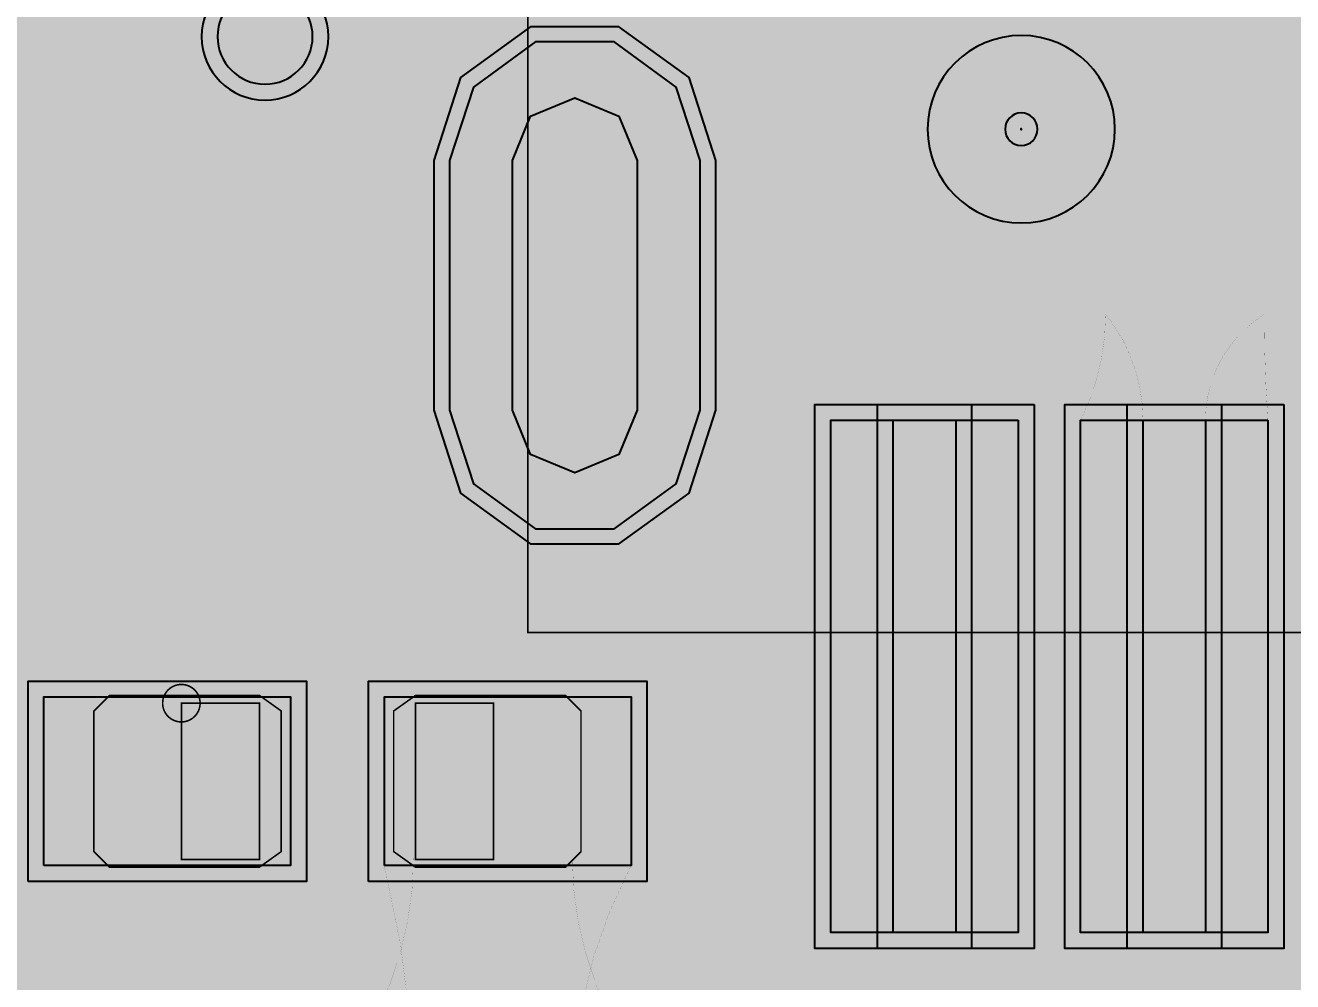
# Model space of a CAD drawing. Header units: millimetres. Extents: x -22.7 to 21.3, y -18 to 18.
# Drawn here: x -6.079 to -2.02, y 7.41 to 10.471 of the extents above; entities that cross this region are included whole.
import ezdxf

# ---------------------------------------------------------------- set-up
doc = ezdxf.new("R2010")
doc.units = ezdxf.units.MM
doc.header["$MEASUREMENT"] = 0
for name, color, linetype, true_color in [('Bottom-Layer', 7, 'Continuous', 0x0000ff), ('Bottom-Paste-Mask-Layer', 7, 'Continuous', 0x800000), ('Bottom-Silkscreen-Layer', 7, 'Continuous', 0x66cc33), ('Bottom-Solder-Mask-Layer', 7, 'Continuous', 0xaa00ff), ('Component-Marking-Layer', 7, 'Continuous', 0x66ffcc), ('Component-Shape-Layer', 7, 'Continuous', 0x00cccc), ('Custom2', 7, 'Continuous', 0x6969e9), ('Document-Layer', 7, 'Continuous', 0xffffff), ('GND', 7, 'Continuous', 0x999966), ('Hole-Layer', 7, 'Continuous', 0x222222), ('Multi-Layer', 7, 'Continuous', 0xc0c0c0), ('Pin-Soldering-Layer', 7, 'Continuous', 0xcc9999), ('POWER', 7, 'Continuous', 0x008000), ('Top-Layer', 7, 'Continuous', 0xff0000), ('Top-Paste-Mask-Layer', 7, 'Continuous', 0x808080), ('Top-Solder-Mask-Layer', 7, 'Continuous', 0x800080)]:
    doc.layers.add(name, color=color, linetype=linetype, true_color=true_color)

msp = doc.modelspace()

# ---------------------------------------------------------------- hatches: boundary and pattern name
at = {"layer": 'Bottom-Layer'}
for points in [[(-11.41, 14.7414), (-4.6696, 14.7414), (-4.8859, 14.5729), (-5.0281, 14.3385), (-5.0777, 14.0689), (-5.0777, 13.5689), (-5.0026, 13.24), (-4.7922, 12.9762), (-4.4882, 12.8298), (-4.1508, 12.8298), (-3.8468, 12.9762), (-3.6364, 13.24), (-3.5614, 13.5689), (-3.5614, 14.0689), (-3.6109, 14.3385), (-3.7531, 14.5729), (-3.9694, 14.7414), (3.9704, 14.7414), (3.7541, 14.5729), (3.6119, 14.3385), (3.5624, 14.0689), (3.5624, 13.5689), (3.6375, 13.24), (3.8478, 12.9762), (4.1518, 12.8298), (4.4892, 12.8298), (4.7932, 12.9762), (5.0036, 13.24), (5.0787, 13.5689), (5.0787, 14.0689), (5.0291, 14.3385), (4.8869, 14.5729), (4.6706, 14.7414), (11.4108, 14.7414), (12.8241, 13.53), (14.1094, 12.1838), (15.2542, 10.716), (16.2468, 9.1415), (17.0775, 7.4758), (17.7379, 5.7355), (18.2215, 3.9381), (18.5235, 2.1014), (18.6407, 0.2437), (18.5722, -1.6163), (18.3185, -3.4603), (17.8821, -5.2698), (17.2675, -7.0267), (16.4808, -8.7136), (15.5297, -10.3137), (14.4238, -11.8109), (13.1742, -13.1904), (11.7932, -14.4384), (10.2946, -15.5424), (-10.2937, -15.5424), (-11.7923, -14.4384), (-13.1733, -13.1904), (-14.423, -11.8109), (-15.5288, -10.3137), (-16.4799, -8.7136), (-17.2666, -7.0267), (-17.8812, -5.2698), (-18.3176, -3.4603), (-18.5713, -1.6163), (-18.6399, 0.2437), (-18.5226, 2.1014), (-18.2206, 3.9381), (-17.737, 5.7355), (-17.0766, 7.4758), (-16.2459, 9.1415), (-15.2533, 10.716), (-14.1086, 12.1838), (-12.8232, 13.53)], [(-16.2578, 1.0045), (-16.2578, 0.2645), (-16.2272, 0.1196), (-16.1406, -0.0005), (-16.2272, -0.1206), (-16.2578, -0.2655), (-16.2578, -1.0055), (-16.2272, -1.1504), (-16.1406, -1.2705), (-16.2272, -1.3906), (-16.2578, -1.5355), (-16.2578, -2.2755), (-16.2098, -2.4546), (-16.0788, -2.5857), (-15.8997, -2.6336), (-13.9706, -2.6336), (-13.9623, -2.6344), (-13.9543, -2.6366), (-12.4123, -4.1786), (-12.2714, -4.2728), (-12.1052, -4.3059), (-9.8466, -4.3059), (-9.7161, -4.4319), (-9.5406, -4.4779), (-9.0006, -4.4779), (-8.9338, -4.4716), (-8.8693, -4.453), (-8.7385, -4.5824), (-8.5606, -4.6297), (-7.5606, -4.6297), (-7.3813, -4.5815), (-7.2501, -4.4501), (-7.2113, -4.5316), (-7.1599, -4.6058), (-7.1599, -4.8262), (-7.27, -4.8262), (-7.4491, -4.8742), (-7.5802, -5.0053), (-7.6282, -5.1844), (-7.6282, -5.75), (-7.6198, -5.8268), (-7.5952, -5.9), (-7.6198, -5.9732), (-7.6282, -6.05), (-7.6282, -6.6157), (-7.5802, -6.7947), (-7.4491, -6.9258), (-7.27, -6.9738), (-6.73, -6.9738), (-6.6775, -6.9699), (-6.6262, -6.9584), (-6.6262, -7.1051), (-6.5844, -7.3151), (-6.4655, -7.4931), (-4.7817, -9.1769), (-4.6037, -9.2958), (-4.3938, -9.3376), (3.4802, -9.3376), (3.6902, -9.2958), (3.8682, -9.1769), (4.8273, -8.2177), (5.002, -8.1295), (5.1953, -8.0991), (5.2419, -8.0961), (5.2878, -8.087), (5.4149, -8.0577), (5.5437, -8.0375), (5.6733, -8.0585), (5.8011, -8.0891), (5.8487, -8.099), (5.8973, -8.1023), (6.4373, -8.1023), (6.6164, -8.0543), (6.7475, -7.9232), (6.7955, -7.7441), (6.7955, -7.1785), (6.7871, -7.1017), (6.7625, -7.0285), (6.7871, -6.9553), (6.7955, -6.8785), (6.7955, -6.3128), (6.7432, -6.1265), (6.6017, -5.9946), (6.6017, -2.9307), (6.7145, -2.6995), (6.7123, -2.4422), (6.5957, -2.2128), (9.7422, -2.2128), (9.7422, -2.2755), (9.7902, -2.4546), (9.9213, -2.5857), (10.1004, -2.6336), (12.3004, -2.6336), (12.4794, -2.5857), (12.6105, -2.4546), (12.6585, -2.2755), (12.6585, -2.0877), (12.8764, -2.1958), (13.1196, -2.2016), (13.3424, -2.104), (13.3424, -2.2755), (13.3904, -2.4546), (13.5215, -2.5857), (13.7006, -2.6336), (15.8789, -2.6336), (14.7174, -3.7951), (14.6662, -3.6203), (14.5356, -3.4933), (14.3594, -3.447), (14.3544, -3.447), (14.3461, -3.4463), (14.3381, -3.444), (13.8123, -2.9183), (13.6714, -2.8241), (13.5052, -2.7911), (11.1176, -2.7911), (10.9514, -2.8241), (10.8105, -2.9183), (10.3245, -3.4043), (10.3154, -3.4125), (10.3055, -3.4197), (9.9075, -3.4197), (9.7764, -3.4445), (9.6636, -3.5156), (9.3326, -3.5121), (9.0572, -3.6957), (8.9332, -4.0026), (9.0035, -4.326), (9.2439, -4.5535), (9.5707, -4.6061), (9.5547, -4.666), (9.5493, -4.7278), (9.5493, -5.2598), (9.5666, -5.3695), (9.6166, -5.4688), (9.5666, -5.568), (9.5493, -5.6777), (9.5493, -6.2097), (9.5494, -6.2166), (9.5496, -6.2234), (7.7494, -8.0236), (7.4489, -8.1045), (7.2377, -8.333), (7.1807, -8.6389), (7.2954, -8.9282), (7.5465, -9.112), (7.8569, -9.1337), (8.1312, -8.9868), (8.2851, -8.7163), (10.4336, -6.5679), (10.9795, -6.5679), (11.1586, -6.5199), (11.2897, -6.3888), (11.3376, -6.2097), (11.3376, -5.6777), (11.3204, -5.568), (11.2703, -5.4688), (11.3204, -5.3695), (11.3376, -5.2598), (11.3376, -4.7278), (11.3204, -4.618), (11.2703, -4.5188), (11.3204, -4.4196), (11.3376, -4.3098), (11.3376, -3.7778), (11.3326, -3.7179), (11.3176, -3.6597), (11.8676, -3.6597), (11.8526, -3.7179), (11.8475, -3.7778), (11.8475, -4.3098), (11.8648, -4.4196), (11.9148, -4.5188), (11.8648, -4.618), (11.8475, -4.7278), (11.8475, -5.2598), (11.8648, -5.3695), (11.9148, -5.4688), (11.8648, -5.568), (11.8475, -5.6777), (11.8475, -6.2097), (11.8955, -6.3888), (12.0266, -6.5199), (12.2057, -6.5679), (13.2777, -6.5679), (13.4568, -6.5199), (13.5878, -6.3888), (13.6358, -6.2097), (13.6358, -5.6777), (13.6268, -5.5976), (13.6, -5.5216), (13.6103, -5.5277), (13.6203, -5.5341), (13.7154, -5.5791), (13.8194, -5.5946), (14.3594, -5.5946), (14.5367, -5.5477), (14.6675, -5.4191), (14.7175, -5.2427), (14.7326, -5.1717), (14.7732, -5.1115), (16.9471, -2.9376), (17.0522, -2.7802), (17.0892, -2.5946), (17.0892, 0.9656), (17.0522, 1.1513), (16.9471, 1.3086), (16.3099, 1.9458), (16.2718, 2.0282), (16.2587, 2.1181), (16.2587, 2.2745), (16.2107, 2.4536), (16.0796, 2.5847), (15.9006, 2.6326), (15.4356, 2.6326), (15.4204, 2.6362), (15.4084, 2.6462), (15.3513, 2.8412), (15.2334, 3.0068), (14.7254, 3.5148), (14.5268, 3.6475), (14.2926, 3.6941), (11.6018, 3.6941), (11.5157, 3.7748), (11.4449, 3.8692), (11.4454, 3.8805), (11.4456, 3.8919), (11.4456, 4.8919), (11.4352, 4.9774), (11.4047, 5.0581), (11.4675, 5.0951), (11.5232, 5.1422), (12.906, 6.525), (13.0001, 6.6659), (13.0332, 6.8321), (13.0332, 11.4883), (13.0381, 11.4956), (13.1345, 11.7913), (13.0586, 12.093), (12.8337, 12.3079), (12.5289, 12.3701), (12.2378, 12.2604), (12.0498, 12.0126), (12.0226, 11.7028), (12.1645, 11.426), (12.1645, 7.012), (11.4456, 6.2931), (11.4456, 7.237), (11.3976, 7.4161), (11.2665, 7.5472), (11.0874, 7.5952), (10.888, 7.6218), (10.7025, 7.6999), (10.4966, 7.8215), (10.2613, 7.8639), (9.8044, 7.8639), (9.4922, 7.7874), (9.2506, 7.5752), (9.1344, 7.2755), (9.17, 6.9559), (9.1285, 6.9559), (8.9494, 6.908), (8.8183, 6.7769), (8.7703, 6.5978), (8.7703, 6.0321), (8.7785, 5.9562), (8.8025, 5.8837), (8.5783, 5.8837), (8.4753, 5.8713), (8.3782, 5.8349), (8.0991, 5.9768), (7.8557, 6.1737), (7.6331, 6.3963), (7.8052, 6.5273), (7.8705, 6.7335), (7.8705, 7.7335), (7.8226, 7.9126), (7.6915, 8.0437), (7.5124, 8.0917), (7.1238, 8.1631), (6.7861, 8.368), (6.7266, 8.4275), (6.4237, 8.6023), (6.074, 8.6023), (5.7711, 8.4275), (5.5962, 8.1246), (5.5962, 7.7748), (5.7711, 7.472), (5.9375, 7.3056), (6.1406, 7.0647), (6.3003, 6.793), (5.3707, 6.793), (5.3764, 6.8294), (5.3783, 6.8662), (5.3783, 7.8662), (5.3303, 8.0453), (5.1992, 8.1763), (5.0201, 8.2243), (4.2701, 8.2243), (4.0911, 8.1763), (3.96, 8.0453), (3.912, 7.8662), (3.8985, 7.71), (3.8585, 7.5585), (3.8586, 7.5628), (3.8586, 7.5671), (3.8586, 8.6377), (4.1625, 8.4974), (4.4972, 8.5016), (4.7975, 8.6496), (5.0048, 8.9124), (5.0787, 9.2389), (5.0787, 10.0389), (5.0142, 10.3448), (4.8318, 10.5987), (4.9515, 10.9593), (4.9217, 11.338), (4.7471, 11.6754), (4.4551, 11.9184), (4.0916, 12.0288), (3.7137, 11.9893), (3.3809, 11.806), (3.1455, 11.5078), (3.0446, 11.1415), (3.0939, 10.7648), (2.7697, 10.7858), (2.4749, 10.6492), (2.2814, 10.3882), (2.1316, 10.538), (1.933, 10.6707), (1.6987, 10.7173), (-1.8065, 10.7173), (-2.0407, 10.6707), (-2.2393, 10.538), (-2.3159, 10.4615), (-2.5174, 10.6818), (-2.7956, 10.7903), (-3.0931, 10.7648), (-3.0438, 11.1415), (-3.1447, 11.5078), (-3.3801, 11.806), (-3.7129, 11.9893), (-4.0908, 12.0288), (-4.4543, 11.9184), (-4.7464, 11.6754), (-4.921, 11.3379), (-4.9507, 10.9592), (-4.8309, 10.5986), (-5.0132, 10.3447), (-5.0777, 10.0389), (-5.0777, 9.2389), (-5.0133, 8.9332), (-4.8312, 8.6795), (-4.9295, 8.6795), (-5.0063, 8.6711), (-5.0796, 8.6465), (-5.1528, 8.6711), (-5.2296, 8.6795), (-6.0197, 8.6795), (-6.1338, 8.6608), (-6.236, 8.6068), (-6.3811, 8.6586), (-6.5342, 8.6762), (-6.7572, 8.6762), (-6.7814, 8.6786), (-6.8057, 8.6795), (-7.5958, 8.6795), (-7.6726, 8.6711), (-7.7459, 8.6465), (-7.8191, 8.6711), (-7.8959, 8.6795), (-8.686, 8.6795), (-8.8651, 8.6315), (-8.9962, 8.5004), (-9.0442, 8.3213), (-9.0442, 7.7813), (-8.9962, 7.6022), (-8.8651, 7.4712), (-8.686, 7.4232), (-7.9532, 7.4232), (-7.9986, 7.3747), (-8.0491, 7.3315), (-8.1165, 7.264), (-8.1638, 7.1812), (-8.9759, 7.1812), (-9.108, 7.3359), (-9.3031, 7.3936), (-9.8431, 7.3936), (-10.0266, 7.343), (-10.1583, 7.2055), (-10.1627, 7.3158), (-10.1887, 7.4232), (-9.4721, 7.4232), (-9.293, 7.4712), (-9.1619, 7.6022), (-9.1139, 7.7813), (-9.1139, 8.3213), (-9.1619, 8.5004), (-9.293, 8.6315), (-9.4721, 8.6795), (-10.2621, 8.6795), (-10.339, 8.6711), (-10.4122, 8.6465), (-10.4854, 8.6711), (-10.5622, 8.6795), (-11.3523, 8.6795), (-11.5468, 8.6221), (-11.6789, 8.4683), (-11.9013, 8.622), (-12.1662, 8.6762), (-13.2511, 8.6762), (-13.5097, 8.6247), (-13.7289, 8.4783), (-13.8108, 8.3963), (-14.8201, 8.3963), (-14.9992, 8.3484), (-15.1303, 8.2173), (-15.1782, 8.0382), (-15.1782, 6.8307), (-15.1303, 6.6516), (-14.9992, 6.5205), (-14.8201, 6.4725), (-14.2505, 6.4725), (-14.2126, 6.3222), (-14.1243, 6.1948), (-13.7782, 5.8486), (-13.6372, 5.7545), (-13.471, 5.7214), (-12.2213, 5.7214), (-12.2069, 5.6636), (-12.1854, 5.6081), (-12.1854, 5.5621), (-12.2651, 5.432), (-12.3069, 5.2853), (-12.4197, 5.2853), (-12.606, 5.233), (-12.7379, 5.0915), (-12.7611, 5.0915), (-12.8126, 5.2659), (-12.9432, 5.3926), (-13.1191, 5.4388), (-14.8201, 5.4388), (-14.9992, 5.3908), (-15.1303, 5.2597), (-15.1782, 5.0806), (-15.1782, 3.8731), (-15.1303, 3.694), (-14.9992, 3.5629), (-14.8201, 3.515), (-14.2639, 3.515), (-14.0079, 3.4812), (-13.7694, 3.3824), (-13.7694, 2.6326), (-15.8997, 2.6326), (-16.0788, 2.5847), (-16.2098, 2.4536), (-16.2578, 2.2745), (-16.2578, 1.5345), (-16.2272, 1.3896), (-16.1406, 1.2695), (-16.2272, 1.1494)], [(-4.7195, 10.0389), (-4.6431, 10.274), (-4.4431, 10.4193), (-4.1959, 10.4193), (-3.9959, 10.274), (-3.9195, 10.0389), (-3.9195, 9.2389), (-3.9959, 9.0038), (-4.1959, 8.8585), (-4.4431, 8.8585), (-4.6431, 9.0038), (-4.7195, 9.2389)], [(-3.4995, 9.5653), (-3.5306, 9.5639), (-3.5614, 9.5599), (-3.5614, 10.0389), (-3.5664, 10.1265), (-3.5816, 10.2129), (-3.561, 10.2232), (-3.5407, 10.2339), (-3.5262, 9.9721), (-3.4105, 9.7368), (-3.2121, 9.5653)], [(-2.8908, 10.1389, 1), (-2.8882, 10.1389, 1)], [(-3.0995, 9.2071), (-3.0995, 7.5671), (-3.4995, 7.5671), (-3.4995, 9.2071)], [(-2.8995, 9.2071), (-2.8995, 7.5671), (-3.2995, 7.5671), (-3.2995, 9.2071)], [(-2.2995, 9.2071), (-2.2995, 7.5671), (-2.6995, 7.5671), (-2.6995, 9.2071)], [(-2.0995, 9.2071), (-2.0995, 7.5671), (-2.4995, 7.5671), (-2.4995, 9.2071)], [(-6.0197, 7.7813), (-6.0197, 8.3213), (-5.2296, 8.3213), (-5.2296, 7.7813)], [(-4.9295, 7.7813), (-4.9295, 8.3213), (-4.1394, 8.3213), (-4.1394, 7.7813)], [(-6.3736, 5.4969), (-6.3736, 6.0969), (-6.3852, 6.1873), (-6.4193, 6.2718), (-6.3852, 6.3564), (-6.3736, 6.4468), (-6.3736, 7.0468), (-6.3871, 7.1441), (-6.4265, 7.234), (-6.4532, 7.28), (-6.4776, 7.3272), (-6.3045, 7.3651), (-6.1472, 7.4467), (-6.0845, 7.4291), (-6.0197, 7.4232), (-5.2973, 7.4232), (-5.343, 7.3532), (-5.396, 7.2886), (-5.4656, 7.1765), (-5.4899, 7.0468), (-5.4899, 6.4468), (-5.4783, 6.3564), (-5.4442, 6.2718), (-5.4783, 6.1873), (-5.4899, 6.0969), (-5.4899, 5.4969), (-5.4783, 5.4064), (-5.4442, 5.3219), (-5.4783, 5.2373), (-5.4899, 5.1469), (-5.4899, 4.5469), (-5.3963, 4.3054), (-5.1643, 4.1902), (-5.2971, 4.0575), (-5.3169, 4.0363), (-5.3353, 4.0138), (-5.627, 4.0138), (-5.806, 3.9659), (-5.9371, 3.8348), (-5.9851, 3.6557), (-5.9851, 3.2301), (-6.111, 3.356), (-6.1132, 3.364), (-6.114, 3.3723), (-6.114, 3.6557), (-6.162, 3.8348), (-6.2931, 3.9659), (-6.4721, 4.0138), (-7.0378, 4.0138), (-7.1137, 4.0057), (-7.1863, 3.9816), (-7.1863, 4.1888), (-6.7318, 4.1888), (-6.5527, 4.2367), (-6.4216, 4.3678), (-6.3736, 4.5469), (-6.3736, 5.1469), (-6.3852, 5.2373), (-6.4193, 5.3219), (-6.3852, 5.4064)]]:
    msp.add_hatch(color=256, dxfattribs=at).paths.add_polyline_path(points)
at = {"layer": 'Bottom-Paste-Mask-Layer'}
for points in [[(-4.7195, 10.0389), (-4.6431, 10.274), (-4.4431, 10.4193), (-4.1959, 10.4193), (-3.9959, 10.274), (-3.9195, 10.0389), (-3.9195, 9.2389), (-3.9959, 9.0038), (-4.1959, 8.8585), (-4.4431, 8.8585), (-4.6431, 9.0038), (-4.7195, 9.2389)], [(-2.8908, 10.1389, 1), (-2.8882, 10.1389, 1)], [(-3.0995, 9.2071), (-3.0995, 7.5671), (-3.4995, 7.5671), (-3.4995, 9.2071)], [(-2.8995, 9.2071), (-2.8995, 7.5671), (-3.2995, 7.5671), (-3.2995, 9.2071)], [(-2.2995, 9.2071), (-2.2995, 7.5671), (-2.6995, 7.5671), (-2.6995, 9.2071)], [(-2.0995, 9.2071), (-2.0995, 7.5671), (-2.4995, 7.5671), (-2.4995, 9.2071)], [(-5.2596, 7.8263), (-5.3296, 7.7763), (-5.8096, 7.7763), (-5.8596, 7.8263), (-5.8596, 8.2763), (-5.8096, 8.3263), (-5.3296, 8.3263), (-5.2596, 8.2763)], [(-5.2596, 7.8263), (-5.3296, 7.7763), (-5.8096, 7.7763), (-5.8596, 7.8263), (-5.8596, 8.2763), (-5.8096, 8.3263), (-5.3296, 8.3263), (-5.2596, 8.2763)], [(-4.2996, 7.8263), (-4.3496, 7.7763), (-4.8296, 7.7763), (-4.8996, 7.8263), (-4.8996, 8.2763), (-4.8296, 8.3263), (-4.3496, 8.3263), (-4.2996, 8.2763)], [(-4.2996, 7.8263), (-4.3496, 7.7763), (-4.8296, 7.7763), (-4.8996, 7.8263), (-4.8996, 8.2763), (-4.8296, 8.3263), (-4.3496, 8.3263), (-4.2996, 8.2763)]]:
    msp.add_hatch(color=256, dxfattribs=at).paths.add_polyline_path(points)
at = {"layer": 'Bottom-Solder-Mask-Layer'}
for points in [[(-4.7703, 10.0389), (-4.6842, 10.3039), (-4.4588, 10.4676), (-4.1802, 10.4676), (-3.9548, 10.3039), (-3.8687, 10.0389), (-3.8687, 9.2389), (-3.9548, 8.9739), (-4.1802, 8.8102), (-4.4588, 8.8102), (-4.6842, 8.9739), (-4.7703, 9.2389)], [(-2.9416, 10.1389, 1), (-2.8374, 10.1389, 1)], [(-3.0487, 9.2579), (-3.0487, 7.5163), (-3.5503, 7.5163), (-3.5503, 9.2579)], [(-2.8487, 9.2579), (-2.8487, 7.5163), (-3.3503, 7.5163), (-3.3503, 9.2579)], [(-2.2487, 9.2579), (-2.2487, 7.5163), (-2.7503, 7.5163), (-2.7503, 9.2579)], [(-2.0487, 9.2579), (-2.0487, 7.5163), (-2.5503, 7.5163), (-2.5503, 9.2579)], [(-6.0705, 7.7305), (-6.0705, 8.3721), (-5.1788, 8.3721), (-5.1788, 7.7305)], [(-4.9803, 7.7305), (-4.9803, 8.3721), (-4.0886, 8.3721), (-4.0886, 7.7305)]]:
    msp.add_hatch(color=256, dxfattribs=at).paths.add_polyline_path(points)
at = {"layer": 'Component-Marking-Layer'}
msp.add_hatch(color=256, dxfattribs=at).paths.add_polyline_path([(-5.6396, 8.3013, 1), (-5.5196, 8.3013, 1)])
msp.add_hatch(color=256, dxfattribs=at).paths.add_polyline_path([(-5.6396, 8.3013, 1), (-5.5196, 8.3013, 1)])
at = {"layer": 'Custom2'}
msp.add_hatch(color=256, dxfattribs=at).paths.add_polyline_path([(4.4704, 16.428), (4.4704, 8.528), (-4.4696, 8.528), (-4.4696, 16.428)])
msp.add_hatch(color=256, dxfattribs=at).paths.add_polyline_path([(4.4704, 16.428), (4.4704, 8.528), (-4.4696, 8.528), (-4.4696, 16.428)])
at = {"layer": 'GND'}
for points in [[(-11.41, 14.7414), (-4.6696, 14.7414), (-4.8859, 14.5729), (-5.0281, 14.3385), (-5.0777, 14.0689), (-5.0777, 13.5689), (-5.0026, 13.24), (-4.7922, 12.9762), (-4.4882, 12.8298), (-4.1508, 12.8298), (-3.8468, 12.9762), (-3.6364, 13.24), (-3.5614, 13.5689), (-3.5614, 14.0689), (-3.6109, 14.3385), (-3.7531, 14.5729), (-3.9694, 14.7414), (3.9704, 14.7414), (3.7541, 14.5729), (3.6119, 14.3385), (3.5624, 14.0689), (3.5624, 13.5689), (3.6375, 13.24), (3.8478, 12.9762), (4.1518, 12.8298), (4.4892, 12.8298), (4.7932, 12.9762), (5.0036, 13.24), (5.0787, 13.5689), (5.0787, 14.0689), (5.0291, 14.3385), (4.8869, 14.5729), (4.6706, 14.7414), (11.4108, 14.7414), (12.8241, 13.53), (14.1094, 12.1838), (15.2542, 10.716), (16.2468, 9.1415), (17.0775, 7.4758), (17.7379, 5.7355), (18.2215, 3.9381), (18.5235, 2.1014), (18.6407, 0.2437), (18.5722, -1.6163), (18.3185, -3.4603), (17.8821, -5.2698), (17.2675, -7.0267), (16.4808, -8.7136), (15.5297, -10.3137), (14.4238, -11.8109), (13.1742, -13.1904), (11.7932, -14.4384), (10.2946, -15.5424), (-10.2937, -15.5424), (-11.7923, -14.4384), (-13.1733, -13.1904), (-14.423, -11.8109), (-15.5288, -10.3137), (-16.4799, -8.7136), (-17.2666, -7.0267), (-17.8812, -5.2698), (-18.3176, -3.4603), (-18.5713, -1.6163), (-18.6399, 0.2437), (-18.5226, 2.1014), (-18.2206, 3.9381), (-17.737, 5.7355), (-17.0766, 7.4758), (-16.2459, 9.1415), (-15.2533, 10.716), (-14.1086, 12.1838), (-12.8232, 13.53)], [(-5.0777, 10.0389), (-5.0777, 9.2389), (-5.0026, 8.9099), (-4.7922, 8.6462), (-4.4882, 8.4998), (-4.1508, 8.4998), (-3.8468, 8.6462), (-3.6364, 8.9099), (-3.5614, 9.2389), (-3.5614, 10.0389), (-3.5664, 10.1265), (-3.5816, 10.2129), (-3.561, 10.2232), (-3.5407, 10.2339), (-3.5026, 9.8995), (-3.304, 9.6277), (-2.997, 9.4896), (-2.662, 9.5213), (-2.3864, 9.7146), (-2.2424, 10.0189), (-2.2677, 10.3545), (-2.4556, 10.6338), (-2.757, 10.7836), (-3.0931, 10.7648), (-3.0438, 11.1415), (-3.1447, 11.5078), (-3.3801, 11.806), (-3.7129, 11.9893), (-4.0908, 12.0288), (-4.4543, 11.9184), (-4.7464, 11.6754), (-4.921, 11.3379), (-4.9507, 10.9592), (-4.8309, 10.5986), (-5.0132, 10.3447)], [(-7.0955, 8.0005), (-7.0203, 7.7198), (-6.8149, 7.5144), (-6.5342, 7.4392), (-6.2535, 7.5144), (-6.0481, 7.7198), (-5.9729, 8.0005), (-6.0481, 8.2812), (-6.2535, 8.4867), (-6.5342, 8.5619), (-6.8149, 8.4867), (-7.0203, 8.2812)]]:
    msp.add_hatch(color=256, dxfattribs=at).paths.add_polyline_path(points)
at = {"layer": 'Hole-Layer'}
for points in [[(-3.1895, 10.1389, 1), (-2.5895, 10.1389, 1)], [(-4.1195, 9.2389), (-4.1781, 9.0975), (-4.3195, 9.0389), (-4.4609, 9.0975), (-4.5195, 9.2389), (-4.5195, 10.0389), (-4.4609, 10.1803), (-4.3195, 10.2389), (-4.1781, 10.1803), (-4.1195, 10.0389)]]:
    msp.add_hatch(color=256, dxfattribs=at).paths.add_polyline_path(points)
at = {"layer": 'Multi-Layer'}
for points in [[(-4.7195, 10.0389), (-4.6431, 10.274), (-4.4431, 10.4193), (-4.1959, 10.4193), (-3.9959, 10.274), (-3.9195, 10.0389), (-3.9195, 9.2389), (-3.9959, 9.0038), (-4.1959, 8.8585), (-4.4431, 8.8585), (-4.6431, 9.0038), (-4.7195, 9.2389)], [(-4.7195, 10.0389), (-4.6431, 10.274), (-4.4431, 10.4193), (-4.1959, 10.4193), (-3.9959, 10.274), (-3.9195, 10.0389), (-3.9195, 9.2389), (-3.9959, 9.0038), (-4.1959, 8.8585), (-4.4431, 8.8585), (-4.6431, 9.0038), (-4.7195, 9.2389)], [(-4.7195, 10.0389), (-4.6431, 10.274), (-4.4431, 10.4193), (-4.1959, 10.4193), (-3.9959, 10.274), (-3.9195, 10.0389), (-3.9195, 9.2389), (-3.9959, 9.0038), (-4.1959, 8.8585), (-4.4431, 8.8585), (-4.6431, 9.0038), (-4.7195, 9.2389)], [(-2.8908, 10.1389, 1), (-2.8882, 10.1389, 1)], [(-2.8908, 10.1389, 1), (-2.8882, 10.1389, 1)], [(-2.8908, 10.1389, 1), (-2.8882, 10.1389, 1)]]:
    msp.add_hatch(color=256, dxfattribs=at).paths.add_polyline_path(points)
at = {"layer": 'Pin-Soldering-Layer'}
for points in [[(-5.5796, 8.3013), (-5.3296, 8.3013), (-5.3296, 7.8013), (-5.5796, 7.8013)], [(-5.5796, 8.3013), (-5.3296, 8.3013), (-5.3296, 7.8013), (-5.5796, 7.8013)], [(-4.5796, 8.3013), (-4.5796, 7.8013), (-4.8296, 7.8013), (-4.8296, 8.3013)], [(-4.5796, 8.3013), (-4.5796, 7.8013), (-4.8296, 7.8013), (-4.8296, 8.3013)]]:
    msp.add_hatch(color=256, dxfattribs=at).paths.add_polyline_path(points)
at = {"layer": 'POWER'}
for points in [[(-11.41, 14.7414), (-4.6696, 14.7414), (-4.8859, 14.5729), (-5.0281, 14.3385), (-5.0777, 14.0689), (-5.0777, 13.5689), (-5.0026, 13.24), (-4.7922, 12.9762), (-4.4882, 12.8298), (-4.1508, 12.8298), (-3.8468, 12.9762), (-3.6364, 13.24), (-3.5614, 13.5689), (-3.5614, 14.0689), (-3.6109, 14.3385), (-3.7531, 14.5729), (-3.9694, 14.7414), (3.9704, 14.7414), (3.7541, 14.5729), (3.6119, 14.3385), (3.5624, 14.0689), (3.5624, 13.5689), (3.6375, 13.24), (3.8478, 12.9762), (4.1518, 12.8298), (4.4892, 12.8298), (4.7932, 12.9762), (5.0036, 13.24), (5.0787, 13.5689), (5.0787, 14.0689), (5.0291, 14.3385), (4.8869, 14.5729), (4.6706, 14.7414), (11.4108, 14.7414), (12.8241, 13.53), (14.1094, 12.1838), (15.2542, 10.716), (16.2468, 9.1415), (17.0775, 7.4758), (17.7379, 5.7355), (18.2215, 3.9381), (18.5235, 2.1014), (18.6407, 0.2437), (18.5722, -1.6163), (18.3185, -3.4603), (17.8821, -5.2698), (17.2675, -7.0267), (16.4808, -8.7136), (15.5297, -10.3137), (14.4238, -11.8109), (13.1742, -13.1904), (11.7932, -14.4384), (10.2946, -15.5424), (-10.2937, -15.5424), (-11.7923, -14.4384), (-13.1733, -13.1904), (-14.423, -11.8109), (-15.5288, -10.3137), (-16.4799, -8.7136), (-17.2666, -7.0267), (-17.8812, -5.2698), (-18.3176, -3.4603), (-18.5713, -1.6163), (-18.6399, 0.2437), (-18.5226, 2.1014), (-18.2206, 3.9381), (-17.737, 5.7355), (-17.0766, 7.4758), (-16.2459, 9.1415), (-15.2533, 10.716), (-14.1086, 12.1838), (-12.8232, 13.53)], [(6.6758, 8.4783), (6.4566, 8.6247), (6.1981, 8.6762), (4.8286, 8.6762), (5.0133, 8.931), (5.0787, 9.2389), (5.0787, 10.0389), (5.0142, 10.3448), (4.8318, 10.5987), (4.9515, 10.9593), (4.9217, 11.338), (4.7471, 11.6754), (4.4551, 11.9184), (4.0916, 12.0288), (3.7137, 11.9893), (3.3809, 11.806), (3.1455, 11.5078), (3.0446, 11.1415), (3.0939, 10.7648), (2.7578, 10.7835), (2.4565, 10.6336), (2.2686, 10.3544), (2.2434, 10.0188), (2.3874, 9.7146), (2.663, 9.5213), (2.9981, 9.4896), (3.305, 9.6277), (3.5035, 9.8994), (3.5418, 10.2338), (3.5621, 10.2231), (3.5826, 10.2128), (3.5674, 10.1264), (3.5624, 10.0389), (3.5624, 9.2389), (3.6277, 8.931), (3.8125, 8.6762), (-3.8115, 8.6762), (-3.6267, 8.931), (-3.5614, 9.2389), (-3.5614, 10.0389), (-3.5664, 10.1265), (-3.5816, 10.2129), (-3.561, 10.2232), (-3.5407, 10.2339), (-3.5026, 9.8995), (-3.304, 9.6277), (-2.997, 9.4896), (-2.662, 9.5213), (-2.3864, 9.7146), (-2.2424, 10.0189), (-2.2677, 10.3545), (-2.4556, 10.6338), (-2.757, 10.7836), (-3.0931, 10.7648), (-3.0438, 11.1415), (-3.1447, 11.5078), (-3.3801, 11.806), (-3.7129, 11.9893), (-4.0908, 12.0288), (-4.4543, 11.9184), (-4.7464, 11.6754), (-4.921, 11.3379), (-4.9507, 10.9592), (-4.8309, 10.5986), (-5.0132, 10.3447), (-5.0777, 10.0389), (-5.0777, 9.2389), (-5.0123, 8.931), (-4.8276, 8.6762), (-12.1662, 8.6762), (-12.4846, 8.5964), (-12.7279, 8.376), (-12.8386, 8.0669), (-12.7905, 7.7422), (-12.5951, 7.4784), (-12.2984, 7.3379), (-12.2915, 7.0613), (-12.1534, 6.8216), (-11.9175, 6.677), (-11.6412, 6.6626), (-11.3916, 6.782), (-11.2293, 7.0061), (-11.0651, 6.797), (-10.823, 6.687), (-10.5575, 6.7007), (-10.3281, 6.8351), (-10.1862, 7.06), (-10.1637, 7.3249), (-3.9406, 7.3249), (-4.1952, 7.1552), (-4.3359, 6.8834), (-4.3275, 6.5776), (-4.172, 6.314), (-3.9744, 6.1163), (-3.7758, 5.9836), (-3.5416, 5.9371), (4.5543, 5.9371), (4.8068, 5.6845), (5.0813, 5.5261), (5.3981, 5.5261), (5.6725, 5.6845), (5.831, 5.959), (5.831, 6.2758), (5.6725, 6.5502), (5.2407, 6.982), (5.0422, 7.1147), (4.8079, 7.1613), (0.796, 7.1613), (0.8042, 7.2429), (0.8003, 7.3249), (5.9182, 7.3249), (6.5326, 6.7105), (6.7518, 6.564), (7.0104, 6.5126), (9.8044, 6.5126), (10.1422, 6.6031), (10.3895, 6.8504), (10.4801, 7.1882), (10.3895, 7.526), (10.1422, 7.7733), (9.8044, 7.8639), (7.2902, 7.8639)]]:
    msp.add_hatch(color=256, dxfattribs=at).paths.add_polyline_path(points)
at = {"layer": 'Top-Layer'}
for points in [[(-11.41, 14.7414), (-4.6696, 14.7414), (-4.8859, 14.5729), (-5.0281, 14.3385), (-5.0777, 14.0689), (-5.0777, 13.5689), (-5.0026, 13.24), (-4.7922, 12.9762), (-4.4882, 12.8298), (-4.1508, 12.8298), (-3.8468, 12.9762), (-3.6364, 13.24), (-3.5614, 13.5689), (-3.5614, 14.0689), (-3.6109, 14.3385), (-3.7531, 14.5729), (-3.9694, 14.7414), (3.9704, 14.7414), (3.7541, 14.5729), (3.6119, 14.3385), (3.5624, 14.0689), (3.5624, 13.5689), (3.6375, 13.24), (3.8478, 12.9762), (4.1518, 12.8298), (4.4892, 12.8298), (4.7932, 12.9762), (5.0036, 13.24), (5.0787, 13.5689), (5.0787, 14.0689), (5.0291, 14.3385), (4.8869, 14.5729), (4.6706, 14.7414), (11.4108, 14.7414), (12.8241, 13.53), (14.1094, 12.1838), (15.2542, 10.716), (16.2468, 9.1415), (17.0775, 7.4758), (17.7379, 5.7355), (18.2215, 3.9381), (18.5235, 2.1014), (18.6407, 0.2437), (18.5722, -1.6163), (18.3185, -3.4603), (17.8821, -5.2698), (17.2675, -7.0267), (16.4808, -8.7136), (15.5297, -10.3137), (14.4238, -11.8109), (13.1742, -13.1904), (11.7932, -14.4384), (10.2946, -15.5424), (-10.2937, -15.5424), (-11.7923, -14.4384), (-13.1733, -13.1904), (-14.423, -11.8109), (-15.5288, -10.3137), (-16.4799, -8.7136), (-17.2666, -7.0267), (-17.8812, -5.2698), (-18.3176, -3.4603), (-18.5713, -1.6163), (-18.6399, 0.2437), (-18.5226, 2.1014), (-18.2206, 3.9381), (-17.737, 5.7355), (-17.0766, 7.4758), (-16.2459, 9.1415), (-15.2533, 10.716), (-14.1086, 12.1838), (-12.8232, 13.53)], [(-5.0777, 10.0389), (-5.0777, 9.2389), (-5.0026, 8.9099), (-4.7922, 8.6462), (-4.4882, 8.4998), (-4.1508, 8.4998), (-3.8468, 8.6462), (-3.6364, 8.9099), (-3.5614, 9.2389), (-3.5614, 10.0389), (-3.5664, 10.1265), (-3.5816, 10.2129), (-3.561, 10.2232), (-3.5407, 10.2339), (-3.5026, 9.8995), (-3.304, 9.6277), (-2.997, 9.4896), (-2.662, 9.5213), (-2.3864, 9.7146), (-2.2424, 10.0189), (-2.2677, 10.3545), (-2.4556, 10.6338), (-2.757, 10.7836), (-3.0931, 10.7648), (-3.0438, 11.1415), (-3.1447, 11.5078), (-3.3801, 11.806), (-3.7129, 11.9893), (-4.0908, 12.0288), (-4.4543, 11.9184), (-4.7464, 11.6754), (-4.921, 11.3379), (-4.9507, 10.9592), (-4.8309, 10.5986), (-5.0132, 10.3447)], [(-4.7195, 10.0389), (-4.6431, 10.274), (-4.4431, 10.4193), (-4.1959, 10.4193), (-3.9959, 10.274), (-3.9195, 10.0389), (-3.9195, 9.2389), (-3.9959, 9.0038), (-4.1959, 8.8585), (-4.4431, 8.8585), (-4.6431, 9.0038), (-4.7195, 9.2389)], [(-2.8908, 10.1389, 1), (-2.8882, 10.1389, 1)], [(-7.0955, 8.0005), (-7.0203, 7.7198), (-6.8149, 7.5144), (-6.5342, 7.4392), (-6.2535, 7.5144), (-6.0481, 7.7198), (-5.9729, 8.0005), (-6.0481, 8.2812), (-6.2535, 8.4867), (-6.5342, 8.5619), (-6.8149, 8.4867), (-7.0203, 8.2812)]]:
    msp.add_hatch(color=256, dxfattribs=at).paths.add_polyline_path(points)
at = {"layer": 'Top-Paste-Mask-Layer'}
for points in [[(-4.7195, 10.0389), (-4.6431, 10.274), (-4.4431, 10.4193), (-4.1959, 10.4193), (-3.9959, 10.274), (-3.9195, 10.0389), (-3.9195, 9.2389), (-3.9959, 9.0038), (-4.1959, 8.8585), (-4.4431, 8.8585), (-4.6431, 9.0038), (-4.7195, 9.2389)], [(-2.8908, 10.1389, 1), (-2.8882, 10.1389, 1)]]:
    msp.add_hatch(color=256, dxfattribs=at).paths.add_polyline_path(points)
at = {"layer": 'Top-Solder-Mask-Layer'}
for points in [[(-4.7703, 10.0389), (-4.6842, 10.3039), (-4.4588, 10.4676), (-4.1802, 10.4676), (-3.9548, 10.3039), (-3.8687, 10.0389), (-3.8687, 9.2389), (-3.9548, 8.9739), (-4.1802, 8.8102), (-4.4588, 8.8102), (-4.6842, 8.9739), (-4.7703, 9.2389)], [(-2.9416, 10.1389, 1), (-2.8374, 10.1389, 1)]]:
    msp.add_hatch(color=256, dxfattribs=at).paths.add_polyline_path(points)

# ---------------------------------------------------------------- linework, layer by layer
at = {"layer": 'Bottom-Layer'}
for points, const_width in [([(-2.2393, 10.538), (-2.3159, 10.4615), (-2.5174, 10.6818)], 0.0508), ([(-4.8309, 10.5986), (-5.0132, 10.3447), (-5.0777, 10.0389), (-5.0777, 9.2389), (-5.0133, 8.9332), (-4.8312, 8.6795), (-4.9295, 8.6795), (-5.0063, 8.6711), (-5.0796, 8.6465), (-5.1528, 8.6711), (-5.2296, 8.6795), (-6.0197, 8.6795), (-6.1338, 8.6608)], 0.0508), ([(-1.8065, 10.1052), (-2.3653, 9.5464)], 0.508), ([(1.6987, 10.1052), (-1.8065, 10.1052)], 0.508), ([(-2.3653, 9.5464), (-2.3653, 8.515)], 0.508), ([(-4.3195, 9.6389), (-4.9761, 9.6389)], 0.0508), ([(-4.3195, 9.6389), (-3.663, 9.6389)], 0.0508), ([(-3.2995, 8.3871), (-3.2995, 9.4637)], 0.0508), ([(-5.6247, 8.0513), (-5.6247, 8.5779)], 0.0508), ([(-4.5818, 8.004), (-4.5345, 8.0513)], 0.508), ([(-4.5818, 6.7468), (-4.5818, 8.004)], 0.508), ([(-5.6247, 8.0513), (-5.6247, 7.5248)], 0.0508), ([(-6.1472, 7.4467), (-6.0845, 7.4291), (-6.0197, 7.4232), (-5.2973, 7.4232), (-5.343, 7.3532), (-5.396, 7.2886), (-5.4656, 7.1765), (-5.4899, 7.0468), (-5.4899, 6.4468), (-5.4783, 6.3564), (-5.4442, 6.2718), (-5.4783, 6.1873), (-5.4899, 6.0969), (-5.4899, 5.4969), (-5.4783, 5.4064), (-5.4442, 5.3219), (-5.4783, 5.2373), (-5.4899, 5.1469), (-5.4899, 4.5469), (-5.3963, 4.3054), (-5.1643, 4.1902)], 0.0508)]:
    msp.add_lwpolyline(points, dxfattribs=dict(at, const_width=const_width))
for points in [[(-4.7195, 10.0389), (-4.6431, 10.274), (-4.4431, 10.4193), (-4.1959, 10.4193), (-3.9959, 10.274), (-3.9195, 10.0389), (-3.9195, 9.2389), (-3.9959, 9.0038), (-4.1959, 8.8585), (-4.4431, 8.8585), (-4.6431, 9.0038), (-4.7195, 9.2389)], [(-3.0995, 9.2071), (-3.0995, 7.5671), (-3.4995, 7.5671), (-3.4995, 9.2071)], [(-2.8995, 9.2071), (-2.8995, 7.5671), (-3.2995, 7.5671), (-3.2995, 9.2071)], [(-2.2995, 9.2071), (-2.2995, 7.5671), (-2.6995, 7.5671), (-2.6995, 9.2071)], [(-2.0995, 9.2071), (-2.0995, 7.5671), (-2.4995, 7.5671), (-2.4995, 9.2071)], [(-6.0197, 7.7813), (-6.0197, 8.3213), (-5.2296, 8.3213), (-5.2296, 7.7813)], [(-4.9295, 7.7813), (-4.9295, 8.3213), (-4.1394, 8.3213), (-4.1394, 7.7813)]]:
    msp.add_lwpolyline(points, close=True, dxfattribs=at)
at = {"layer": 'Bottom-Layer', "const_width": 0.0508}
msp.add_lwpolyline([(-3.4995, 9.5653), (-3.5306, 9.5639), (-3.5614, 9.5599), (-3.5614, 10.0389), (-3.5664, 10.1265), (-3.5816, 10.2129), (-3.561, 10.2232), (-3.5407, 10.2339), (-3.5262, 9.9721), (-3.4105, 9.7368), (-3.2121, 9.5653)], close=True, dxfattribs=at)
at = {"layer": 'Bottom-Layer'}
msp.add_lwpolyline([(-2.8908, 10.1389, 1), (-2.8882, 10.1389, 1)], format="xyb", close=True, dxfattribs=at)
at = {"layer": 'Bottom-Layer', "const_width": 0.000254}
for points in [[(-2.6193, 9.5464), (-2.1113, 9.5464, 0.259), (-2.2995, 9.2071), (-2.6995, 9.2071, 0.117)], [(-2.6193, 9.5464), (-2.1113, 9.5464, 0.017), (-2.0995, 9.2071), (-2.4995, 9.2071, 0.171)], [(-4.8358, 7.8088), (-4.3278, 7.8088, 0.187), (-4.0318, 7.0468), (-5.1318, 7.0468, 0.187)], [(-4.3278, 7.0193), (-4.8358, 7.0193, 0.061), (-4.9295, 7.7813), (-4.1394, 7.7813, 0.122)]]:
    msp.add_lwpolyline(points, format="xyb", close=True, dxfattribs=at)
at = {"layer": 'Bottom-Paste-Mask-Layer'}
for points in [[(-4.7195, 10.0389), (-4.6431, 10.274), (-4.4431, 10.4193), (-4.1959, 10.4193), (-3.9959, 10.274), (-3.9195, 10.0389), (-3.9195, 9.2389), (-3.9959, 9.0038), (-4.1959, 8.8585), (-4.4431, 8.8585), (-4.6431, 9.0038), (-4.7195, 9.2389)], [(-3.0995, 9.2071), (-3.0995, 7.5671), (-3.4995, 7.5671), (-3.4995, 9.2071)], [(-2.8995, 9.2071), (-2.8995, 7.5671), (-3.2995, 7.5671), (-3.2995, 9.2071)], [(-2.2995, 9.2071), (-2.2995, 7.5671), (-2.6995, 7.5671), (-2.6995, 9.2071)], [(-2.0995, 9.2071), (-2.0995, 7.5671), (-2.4995, 7.5671), (-2.4995, 9.2071)]]:
    msp.add_lwpolyline(points, close=True, dxfattribs=at)
msp.add_lwpolyline([(-2.8908, 10.1389, 1), (-2.8882, 10.1389, 1)], format="xyb", close=True, dxfattribs=at)
at = {"layer": 'Bottom-Paste-Mask-Layer', "const_width": 0.00508}
for points in [[(-5.2596, 7.8263), (-5.3296, 7.7763), (-5.8096, 7.7763), (-5.8596, 7.8263), (-5.8596, 8.2763), (-5.8096, 8.3263), (-5.3296, 8.3263), (-5.2596, 8.2763)], [(-5.2596, 7.8263), (-5.3296, 7.7763), (-5.8096, 7.7763), (-5.8596, 7.8263), (-5.8596, 8.2763), (-5.8096, 8.3263), (-5.3296, 8.3263), (-5.2596, 8.2763)], [(-4.2996, 7.8263), (-4.3496, 7.7763), (-4.8296, 7.7763), (-4.8996, 7.8263), (-4.8996, 8.2763), (-4.8296, 8.3263), (-4.3496, 8.3263), (-4.2996, 8.2763)], [(-4.2996, 7.8263), (-4.3496, 7.7763), (-4.8296, 7.7763), (-4.8996, 7.8263), (-4.8996, 8.2763), (-4.8296, 8.3263), (-4.3496, 8.3263), (-4.2996, 8.2763)]]:
    msp.add_lwpolyline(points, close=True, dxfattribs=at)
at = {"layer": 'Bottom-Silkscreen-Layer'}
for points, const_width in [([(-4.4695, 16.4189), (-4.4695, 9.0689)], 0.2), ([(-4.4695, 16.4189), (-4.4695, 9.0689)], 0.2), ([(4.4705, 9.0689), (-4.4695, 9.0689)], 0.2), ([(4.4705, 9.0689), (-4.4695, 9.0689)], 0.2), ([(-5.3058, 8.5499), (-6.0959, 8.5499)], 0.1524), ([(-5.3058, 8.5499), (-6.0959, 8.5499)], 0.1524), ([(-4.8534, 8.5499), (-4.0633, 8.5499)], 0.1524), ([(-4.8534, 8.5499), (-4.0633, 8.5499)], 0.1524), ([(-3.9109, 8.3975), (-3.9109, 7.7051)], 0.1524), ([(-3.9109, 8.3975), (-3.9109, 7.7051)], 0.1524), ([(-6.0959, 7.5527), (-5.3058, 7.5527)], 0.1524), ([(-6.0959, 7.5527), (-5.3058, 7.5527)], 0.1524), ([(-4.0633, 7.5527), (-4.8534, 7.5527)], 0.1524), ([(-4.0633, 7.5527), (-4.8534, 7.5527)], 0.1524), ([(-5.0318, 7.3468), (-6.8318, 7.3468)], 0.254), ([(-5.0318, 7.3468), (-6.8318, 7.3468)], 0.254)]:
    msp.add_lwpolyline(points, dxfattribs=dict(at, const_width=const_width))
at = {"layer": 'Bottom-Silkscreen-Layer', "const_width": 0.1524}
for points in [[(-6.0959, 8.5499, 0.414), (-6.2483, 8.3975)], [(-6.0959, 8.5499, 0.414), (-6.2483, 8.3975)], [(-4.0633, 8.5499, -0.414), (-3.9109, 8.3975)], [(-4.0633, 8.5499, -0.414), (-3.9109, 8.3975)], [(-6.2483, 7.7051, 0.414), (-6.0959, 7.5527)], [(-6.2483, 7.7051, 0.414), (-6.0959, 7.5527)], [(-3.9109, 7.7051, -0.414), (-4.0633, 7.5527)], [(-3.9109, 7.7051, -0.414), (-4.0633, 7.5527)]]:
    msp.add_lwpolyline(points, format="xyb", dxfattribs=at)
at = {"layer": 'Bottom-Solder-Mask-Layer'}
for points in [[(-4.7703, 10.0389), (-4.6842, 10.3039), (-4.4588, 10.4676), (-4.1802, 10.4676), (-3.9548, 10.3039), (-3.8687, 10.0389), (-3.8687, 9.2389), (-3.9548, 8.9739), (-4.1802, 8.8102), (-4.4588, 8.8102), (-4.6842, 8.9739), (-4.7703, 9.2389)], [(-3.0487, 9.2579), (-3.0487, 7.5163), (-3.5503, 7.5163), (-3.5503, 9.2579)], [(-2.8487, 9.2579), (-2.8487, 7.5163), (-3.3503, 7.5163), (-3.3503, 9.2579)], [(-2.2487, 9.2579), (-2.2487, 7.5163), (-2.7503, 7.5163), (-2.7503, 9.2579)], [(-2.0487, 9.2579), (-2.0487, 7.5163), (-2.5503, 7.5163), (-2.5503, 9.2579)], [(-6.0705, 7.7305), (-6.0705, 8.3721), (-5.1788, 8.3721), (-5.1788, 7.7305)], [(-4.9803, 7.7305), (-4.9803, 8.3721), (-4.0886, 8.3721), (-4.0886, 7.7305)]]:
    msp.add_lwpolyline(points, close=True, dxfattribs=at)
msp.add_lwpolyline([(-2.9416, 10.1389, 1), (-2.8374, 10.1389, 1)], format="xyb", close=True, dxfattribs=at)
at = {"layer": 'Component-Marking-Layer', "const_width": 0.00508}
msp.add_lwpolyline([(-5.6396, 8.3013, 1), (-5.5196, 8.3013, 1)], format="xyb", close=True, dxfattribs=at)
msp.add_lwpolyline([(-5.6396, 8.3013, 1), (-5.5196, 8.3013, 1)], format="xyb", close=True, dxfattribs=at)
at = {"layer": 'Component-Shape-Layer', "const_width": 0.0508}
msp.add_lwpolyline([(-5.5796, 8.3013), (-4.5796, 8.3013), (-4.5796, 7.8013), (-5.5796, 7.8013)], close=True, dxfattribs=at)
msp.add_lwpolyline([(-5.5796, 8.3013), (-4.5796, 8.3013), (-4.5796, 7.8013), (-5.5796, 7.8013)], close=True, dxfattribs=at)
at = {"layer": 'Custom2', "const_width": 0.00508}
msp.add_lwpolyline([(4.4704, 16.428), (4.4704, 8.528), (-4.4696, 8.528), (-4.4696, 16.428)], close=True, dxfattribs=at)
msp.add_lwpolyline([(4.4704, 16.428), (4.4704, 8.528), (-4.4696, 8.528), (-4.4696, 16.428)], close=True, dxfattribs=at)
at = {"layer": 'Document-Layer', "const_width": 0.1}
for points in [[(-11.4147, 13.9169, -362.631), (-11.5675, 13.7902)], [(-3.1396, 9.3814, 1), (-2.6396, 9.3814), (-2.6396, 9.3814, 1), (-3.1396, 9.3814)]]:
    msp.add_lwpolyline(points, format="xyb", dxfattribs=at)
at = {"layer": 'GND', "const_width": 0.0508}
for points in [[(-4.8309, 10.5986), (-5.0132, 10.3447), (-5.0777, 10.0389), (-5.0777, 9.2389), (-5.0026, 8.9099), (-4.7922, 8.6462), (-4.4882, 8.4998), (-4.1508, 8.4998), (-3.8468, 8.6462), (-3.6364, 8.9099), (-3.5614, 9.2389), (-3.5614, 10.0389), (-3.5664, 10.1265), (-3.5816, 10.2129), (-3.561, 10.2232), (-3.5407, 10.2339), (-3.5026, 9.8995), (-3.304, 9.6277), (-2.997, 9.4896), (-2.662, 9.5213), (-2.3864, 9.7146), (-2.2424, 10.0189), (-2.2677, 10.3545), (-2.4556, 10.6338)], [(-4.3195, 9.6389), (-4.9761, 9.6389)], [(-4.3195, 9.6389), (-3.663, 9.6389)], [(-4.3195, 9.6389), (-4.3195, 8.5824)]]:
    msp.add_lwpolyline(points, dxfattribs=at)
msp.add_lwpolyline([(-7.0955, 8.0005), (-7.0203, 7.7198), (-6.8149, 7.5144), (-6.5342, 7.4392), (-6.2535, 7.5144), (-6.0481, 7.7198), (-5.9729, 8.0005), (-6.0481, 8.2812), (-6.2535, 8.4867), (-6.5342, 8.5619), (-6.8149, 8.4867), (-7.0203, 8.2812)], close=True, dxfattribs=at)
at = {"layer": 'Hole-Layer'}
for points in [[(-5.4641, 10.4354, 1), (-5.1593, 10.4354, 1)], [(-3.1895, 10.1389, 1), (-2.5895, 10.1389, 1)]]:
    msp.add_lwpolyline(points, format="xyb", close=True, dxfattribs=at)
msp.add_lwpolyline([(-4.1195, 9.2389), (-4.1781, 9.0975), (-4.3195, 9.0389), (-4.4609, 9.0975), (-4.5195, 9.2389), (-4.5195, 10.0389), (-4.4609, 10.1803), (-4.3195, 10.2389), (-4.1781, 10.1803), (-4.1195, 10.0389)], close=True, dxfattribs=at)
at = {"layer": 'Multi-Layer', "const_width": 0.0254}
msp.add_lwpolyline([(-4.5996, 11.0751, 1), (-3.3996, 11.0751), (-3.3996, 11.0751, 1), (-4.5996, 11.0751)], format="xyb", dxfattribs=at)
msp.add_lwpolyline([(-4.5996, 11.0751, 1), (-3.3996, 11.0751), (-3.3996, 11.0751, 1), (-4.5996, 11.0751)], format="xyb", dxfattribs=at)
at = {"layer": 'Multi-Layer'}
for points in [[(-5.5149, 10.4354, 1), (-5.1085, 10.4354, 1)], [(-2.8908, 10.1389, 1), (-2.8882, 10.1389, 1)], [(-2.8908, 10.1389, 1), (-2.8882, 10.1389, 1)], [(-2.8908, 10.1389, 1), (-2.8882, 10.1389, 1)]]:
    msp.add_lwpolyline(points, format="xyb", close=True, dxfattribs=at)
msp.add_lwpolyline([(-4.7195, 10.0389), (-4.6431, 10.274), (-4.4431, 10.4193), (-4.1959, 10.4193), (-3.9959, 10.274), (-3.9195, 10.0389), (-3.9195, 9.2389), (-3.9959, 9.0038), (-4.1959, 8.8585), (-4.4431, 8.8585), (-4.6431, 9.0038), (-4.7195, 9.2389)], close=True, dxfattribs=at)
msp.add_lwpolyline([(-4.7195, 10.0389), (-4.6431, 10.274), (-4.4431, 10.4193), (-4.1959, 10.4193), (-3.9959, 10.274), (-3.9195, 10.0389), (-3.9195, 9.2389), (-3.9959, 9.0038), (-4.1959, 8.8585), (-4.4431, 8.8585), (-4.6431, 9.0038), (-4.7195, 9.2389)], close=True, dxfattribs=at)
msp.add_lwpolyline([(-4.7195, 10.0389), (-4.6431, 10.274), (-4.4431, 10.4193), (-4.1959, 10.4193), (-3.9959, 10.274), (-3.9195, 10.0389), (-3.9195, 9.2389), (-3.9959, 9.0038), (-4.1959, 8.8585), (-4.4431, 8.8585), (-4.6431, 9.0038), (-4.7195, 9.2389)], close=True, dxfattribs=at)
at = {"layer": 'Pin-Soldering-Layer', "const_width": 0.00508}
for points in [[(-5.5796, 8.3013), (-5.3296, 8.3013), (-5.3296, 7.8013), (-5.5796, 7.8013)], [(-5.5796, 8.3013), (-5.3296, 8.3013), (-5.3296, 7.8013), (-5.5796, 7.8013)], [(-4.5796, 8.3013), (-4.5796, 7.8013), (-4.8296, 7.8013), (-4.8296, 8.3013)], [(-4.5796, 8.3013), (-4.5796, 7.8013), (-4.8296, 7.8013), (-4.8296, 8.3013)]]:
    msp.add_lwpolyline(points, close=True, dxfattribs=at)
at = {"layer": 'POWER'}
for points, const_width in [([(3.8125, 8.6762), (-3.8115, 8.6762), (-3.6267, 8.931), (-3.5614, 9.2389), (-3.5614, 10.0389), (-3.5664, 10.1265), (-3.5816, 10.2129), (-3.561, 10.2232), (-3.5407, 10.2339), (-3.5026, 9.8995), (-3.304, 9.6277), (-2.997, 9.4896), (-2.662, 9.5213), (-2.3864, 9.7146), (-2.2424, 10.0189), (-2.2677, 10.3545), (-2.4556, 10.6338)], 0.0508), ([(-4.8309, 10.5986), (-5.0132, 10.3447), (-5.0777, 10.0389), (-5.0777, 9.2389), (-5.0123, 8.931), (-4.8276, 8.6762), (-12.1662, 8.6762)], 0.0508), ([(-4.3195, 9.6389), (-4.9761, 9.6389)], 0.0508), ([(-4.3195, 9.6389), (-3.663, 9.6389)], 0.0508), ([(-6.5342, 8.0005), (6.1981, 8.0005)], 0.635)]:
    msp.add_lwpolyline(points, dxfattribs=dict(at, const_width=const_width))
at = {"layer": 'Top-Layer', "const_width": 0.0508}
for points in [[(-4.8309, 10.5986), (-5.0132, 10.3447), (-5.0777, 10.0389), (-5.0777, 9.2389), (-5.0026, 8.9099), (-4.7922, 8.6462), (-4.4882, 8.4998), (-4.1508, 8.4998), (-3.8468, 8.6462), (-3.6364, 8.9099), (-3.5614, 9.2389), (-3.5614, 10.0389), (-3.5664, 10.1265), (-3.5816, 10.2129), (-3.561, 10.2232), (-3.5407, 10.2339), (-3.5026, 9.8995), (-3.304, 9.6277), (-2.997, 9.4896), (-2.662, 9.5213), (-2.3864, 9.7146), (-2.2424, 10.0189), (-2.2677, 10.3545), (-2.4556, 10.6338)], [(-4.3195, 9.6389), (-4.9761, 9.6389)], [(-4.3195, 9.6389), (-3.663, 9.6389)], [(-4.3195, 9.6389), (-4.3195, 8.5824)]]:
    msp.add_lwpolyline(points, dxfattribs=at)
at = {"layer": 'Top-Layer'}
msp.add_lwpolyline([(-4.7195, 10.0389), (-4.6431, 10.274), (-4.4431, 10.4193), (-4.1959, 10.4193), (-3.9959, 10.274), (-3.9195, 10.0389), (-3.9195, 9.2389), (-3.9959, 9.0038), (-4.1959, 8.8585), (-4.4431, 8.8585), (-4.6431, 9.0038), (-4.7195, 9.2389)], close=True, dxfattribs=at)
msp.add_lwpolyline([(-2.8908, 10.1389, 1), (-2.8882, 10.1389, 1)], format="xyb", close=True, dxfattribs=at)
at = {"layer": 'Top-Layer', "const_width": 0.0508}
msp.add_lwpolyline([(-7.0955, 8.0005), (-7.0203, 7.7198), (-6.8149, 7.5144), (-6.5342, 7.4392), (-6.2535, 7.5144), (-6.0481, 7.7198), (-5.9729, 8.0005), (-6.0481, 8.2812), (-6.2535, 8.4867), (-6.5342, 8.5619), (-6.8149, 8.4867), (-7.0203, 8.2812)], close=True, dxfattribs=at)
at = {"layer": 'Top-Paste-Mask-Layer'}
msp.add_lwpolyline([(-4.7195, 10.0389), (-4.6431, 10.274), (-4.4431, 10.4193), (-4.1959, 10.4193), (-3.9959, 10.274), (-3.9195, 10.0389), (-3.9195, 9.2389), (-3.9959, 9.0038), (-4.1959, 8.8585), (-4.4431, 8.8585), (-4.6431, 9.0038), (-4.7195, 9.2389)], close=True, dxfattribs=at)
msp.add_lwpolyline([(-2.8908, 10.1389, 1), (-2.8882, 10.1389, 1)], format="xyb", close=True, dxfattribs=at)
at = {"layer": 'Top-Solder-Mask-Layer'}
msp.add_lwpolyline([(-4.7703, 10.0389), (-4.6842, 10.3039), (-4.4588, 10.4676), (-4.1802, 10.4676), (-3.9548, 10.3039), (-3.8687, 10.0389), (-3.8687, 9.2389), (-3.9548, 8.9739), (-4.1802, 8.8102), (-4.4588, 8.8102), (-4.6842, 8.9739), (-4.7703, 9.2389)], close=True, dxfattribs=at)
msp.add_lwpolyline([(-2.9416, 10.1389, 1), (-2.8374, 10.1389, 1)], format="xyb", close=True, dxfattribs=at)

doc.saveas('drawing.dxf')
